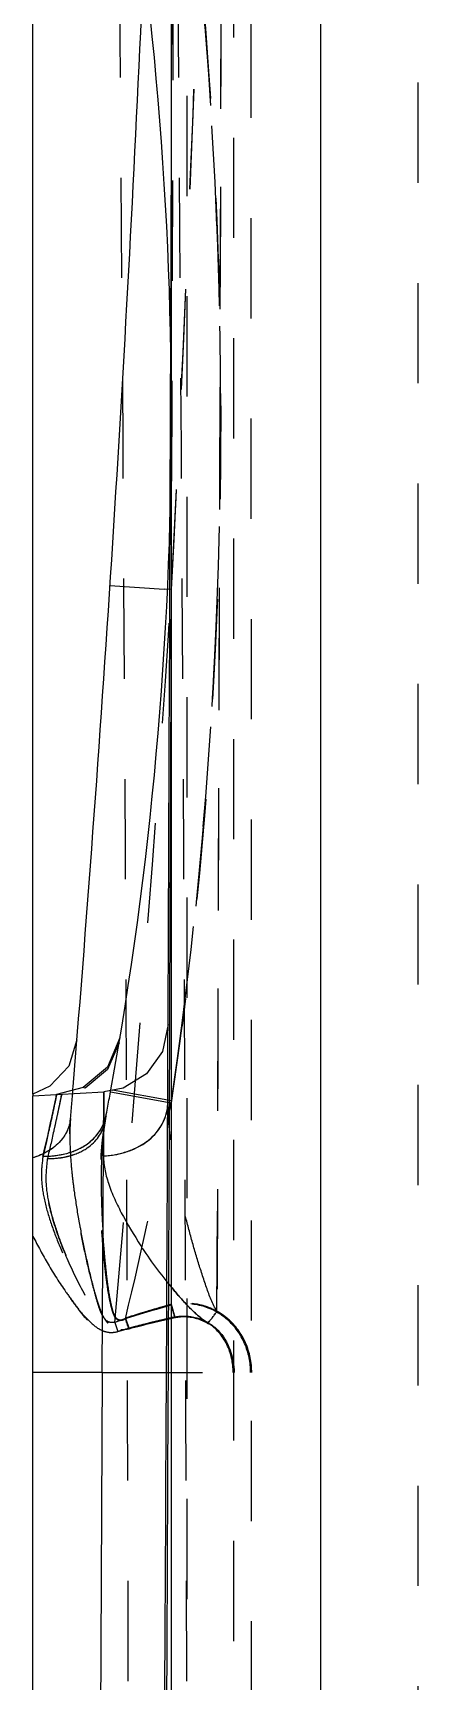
# Model space of a CAD drawing. Header units: millimetres. Extents: x 1147 to 12155, y -6137 to -4403.
# Drawn here: x 4469.75 to 4476.03, y -5363.85 to -5336.98 of the extents above; entities that cross this region are included whole.
import ezdxf

# ---------------------------------------------------------------- set-up
doc = ezdxf.new("R2010")
doc.units = ezdxf.units.MM
doc.header["$LTSCALE"] = 16.335
doc.linetypes.add('HIDDEN', pattern=[0.2, 0.1, -0.1])
doc.layers.get('0').update_dxf_attribs({"linetype": 'CONTINUOUS'})
doc.layers.add('DEFAULT_2', color=8, linetype='HIDDEN')

msp = doc.modelspace()

# ---------------------------------------------------------------- linework, layer by layer
at = {"color": 7, "linetype": 'Continuous'}
for p, q in [((4474.44, -5400.96), (4474.44, -5116.583)), ((4471.999, -5119.544), (4471.999, -5397.999)), ((4469.746, -5354.281), (4469.746, -5275.881)), ((4471.003, -5345.992), (4471.885, -5346.049)), ((4470.464, -5353.394), (4470.329, -5353.822)), ((4471.165, -5353.363), (4470.963, -5353.838)), ((4471.152, -5353.445), (4471.095, -5353.577)), ((4470.329, -5353.822), (4470.021, -5354.149)), ((4470.963, -5353.838), (4470.566, -5354.171)), ((4470.021, -5354.149), (4469.746, -5354.278)), ((4470.566, -5354.171), (4470.132, -5354.285)), ((4471.219, -5354.181), (4470.903, -5354.244)), ((4471.017, -5354.211), (4471.045, -5354.216)), ((4469.746, -5354.305), (4470.903, -5354.244)), ((4469.746, -5388.619), (4469.746, -5354.307)), ((4470.876, -5358.819), (4470.903, -5354.245)), ((4470.876, -5358.819), (4469.746, -5358.819)), ((4470.876, -5358.819), (4470.815, -5370.262)), ((4470.876, -5358.819), (4471.925, -5358.824))]:
    msp.add_line(p, q, dxfattribs=at)
msp.add_lwpolyline([(4471.951, -5353.145), (4471.858, -5353.583), (4471.601, -5353.947), (4471.219, -5354.181)], dxfattribs=at)
for centre, radius, start, end in [((4410.608, -5343.234), 61.398, 349.7007, 10.2993), ((3995.337, -5315.08), 476.67, 355.29706, 357.43435), ((-7884.047, -5298.644), 12356.118, 359.6678869, 359.8061967)]:
    msp.add_arc(centre, radius, start, end, dxfattribs=at)
msp.add_open_spline([(4471.921, -5366.144), (4471.929, -5364.6), (4471.958, -5358.405), (4471.983, -5352.209), (4472, -5347.557)], degree=3, knots=[0, 0, 0, 0, 0.249129, 1, 1, 1, 1], dxfattribs=at)
at = {"layer": 'DEFAULT_2', "color": 8, "linetype": 'HIDDEN'}
for p, q in [((4476.029, -5388.431), (4476.029, -5129.112)), ((4473.027, -5273.351), (4473.013, -5384.107)), ((4473.315, -5384.107), (4473.297, -5273.351)), ((4472.256, -5328.208), (4472.256, -5391.44)), ((4472.824, -5332.958), (4472.749, -5357.821)), ((4472.007, -5346.057), (4471.885, -5346.049)), ((4471.095, -5353.577), (4470.965, -5353.88)), ((4470.965, -5353.88), (4470.6, -5354.181)), ((4470.6, -5354.181), (4470.566, -5354.171)), ((4472.007, -5354.391), (4471.045, -5354.216)), ((4469.746, -5354.281), (4469.746, -5354.307)), ((4470.125, -5354.323), (4470.132, -5354.285)), ((4470.125, -5354.323), (4470.132, -5354.285)), ((4470.204, -5354.325), (4470.211, -5354.29)), ((4470.204, -5354.325), (4470.211, -5354.29)), ((4470.903, -5354.244), (4470.897, -5355.287)), ((4470.897, -5355.287), (4470.903, -5354.244)), ((4470.903, -5354.245), (4470.897, -5355.287)), ((4472, -5354.429), (4471.01, -5354.249)), ((4472.065, -5357.92), (4472.007, -5357.706)), ((4471.257, -5357.931), (4471.315, -5358.103)), ((4471.08, -5358), (4471.132, -5358.147)), ((4470.876, -5358.819), (4473.315, -5358.819))]:
    msp.add_line(p, q, dxfattribs=at)
for centre, radius, start, end in [((-7884.047, -5298.644), 12356.118, 359.8061967, 0.1848899), ((-10973.692, -5298.639), 15446.554, 359.7804772, 0.1478921), ((-10973.552, -5298.639), 15446.414, 359.7804743, 0.1478926), ((3874.781, -5315.08), 598.029, 357.030804, 2.969196), ((3882.597, -5315.291), 590.212, 357.01202, 359.340493), ((-195.017, -5373.461), 4666.329, 0.118059, 0.556815), ((-39.939, -5372.879), 4512.202, 0.114712, 0.568554), ((3885.834, -5315.488), 586.969, 357.014699, 358.293034), ((3893.081, -5315.718), 579.72, 357.000103, 358.294369), ((4394.88, -5343.234), 77.931, 352.67621, 7.41657), ((3995.337, -5315.08), 477.675, 354.8448, 356.28175), ((4398.231, -5343.588), 74.563, 351.6696, 352.61774), ((4402.638, -5344.089), 70.13, 351.55294, 352.56098), ((4408.219, -5344.735), 64.514, 351.39203, 352.48769), ((3995.337, -5315.08), 476.67, 355.23506, 355.29706), ((4410.608, -5343.234), 61.398, 349.1973, 349.7007), ((4410.608, -5343.234), 62.404, 346.36895, 349.7007), ((4470.35, -5354.522), 0.599, 342.8885, 349.2452), ((4476.279, -5355.523), 5.416, 173.6231, 176.6566), ((4477.65, -5354.809), 7.307, 184.0133, 186.2395), ((4479.708, -5354.588), 9.377, 186.2174, 187.8081), ((4482.479, -5354.203), 12.174, 187.8314, 189.9847), ((4484.639, -5353.835), 14.365, 189.9354, 190.5129), ((4477.777, -5352.711), 7.452, 218.3204, 219.1585), ((4476.929, -5375.474), 18.438, 105.5081, 107.9164), ((4477.372, -5377.059), 20.083, 105.4955, 105.7264), ((4477.273, -5376.888), 19.882, 105.36, 105.5932), ((4476.497, -5374.47), 17.345, 105.0039, 105.271), ((4506.392, -5348.289), 35.66, 195.3148, 195.6712), ((4476.542, -5374.359), 17.249, 105.5147, 107.8528), ((4476.63, -5374.511), 17.429, 105.6487, 107.9562), ((4475.294, -5372.752), 15.187, 102.8065, 104.7386), ((4475.675, -5374.226), 16.709, 102.9611, 104.2831), ((4475.684, -5374.397), 16.87, 102.8661, 104.1505), ((4476.76, -5379.078), 21.68, 102.5212, 102.878), ((4476.268, -5376.772), 19.323, 102.5798, 102.9801), ((4476.191, -5376.586), 19.116, 102.666, 102.8861), ((4476.375, -5377.405), 19.956, 102.4739, 102.6661), ((4466.755, -5353.384), 7.457, 321.6438, 323.4932), ((4466.746, -5353.374), 7.471, 321.6212, 323.4669), ((4474.225, -5368.653), 10.952, 104.787, 106.4036), ((4475.109, -5371.988), 14.401, 104.2959, 105.307), ((4475.121, -5372.152), 14.556, 104.1625, 105.1595)]:
    msp.add_arc(centre, radius, start, end, dxfattribs=at)
for points, knots in [([(4472, -5354.458), (4472.278, -5352.608), (4472.677, -5348.881), (4472.936, -5341.401), (4472.559, -5335.775), (4472.007, -5332.076)], [0, 0, 0, 0, 0.250064, 0.500172, 1, 1, 1, 1]), ([(4472.007, -5354.391), (4472.554, -5350.703), (4473.064, -5343.234), (4472.555, -5335.764), (4472.007, -5332.076)], [0, 0, 0, 0, 0.5, 1, 1, 1, 1]), ([(4472, -5347.557), (4472.005, -5346.343), (4472.021, -5341.476), (4472.035, -5336.609), (4472.045, -5332.956)], [0, 0, 0, 0, 0.249389, 1, 1, 1, 1]), ([(4472.161, -5333.172), (4472.601, -5336.483), (4472.909, -5341.503), (4472.709, -5348.182), (4472.398, -5351.513), (4472.18, -5353.169)], [0, 0, 0, 0, 0.499861, 0.749936, 1, 1, 1, 1]), ([(4472.161, -5333.174), (4472.599, -5336.484), (4473.014, -5343.171), (4472.61, -5349.858), (4472.177, -5353.169)], [0, 0, 0, 0, 0.499999, 1, 1, 1, 1]), ([(4470.132, -5354.285), (4470.138, -5354.263), (4470.095, -5354.456), (4470.062, -5354.634), (4469.968, -5355.043), (4469.91, -5355.29)], [0, 0, 0, 0, 0.066545, 0.260781, 1, 1, 1, 1]), ([(4470.132, -5354.285), (4470.124, -5354.306), (4470.12, -5354.358), (4470.098, -5354.445), (4470.064, -5354.616), (4470, -5354.901), (4469.943, -5355.148), (4469.91, -5355.29)], [0, 0, 0, 0, 0.066617, 0.14828, 0.260839, 0.574634, 1, 1, 1, 1]), ([(4469.91, -5355.29), (4469.938, -5355.172), (4470.012, -5354.85), (4470.083, -5354.528), (4470.125, -5354.323)], [0, 0, 0, 0, 0.367778, 1, 1, 1, 1]), ([(4469.91, -5355.29), (4469.938, -5355.172), (4470.012, -5354.85), (4470.083, -5354.528), (4470.125, -5354.323)], [0, 0, 0, 0, 0.367605, 1, 1, 1, 1]), ([(4470.213, -5354.281), (4470.214, -5354.28), (4470.209, -5354.291), (4470.21, -5354.3), (4470.204, -5354.324), (4470.196, -5354.369), (4470.179, -5354.448), (4470.154, -5354.565), (4470.122, -5354.714), (4470.065, -5354.972), (4470.018, -5355.18), (4469.983, -5355.327)], [0, 0, 0, 0, 0.004232, 0.016842, 0.037699, 0.066674, 0.14845, 0.261126, 0.403659, 0.575007, 1, 1, 1, 1]), ([(4470.213, -5354.281), (4470.209, -5354.285), (4470.212, -5354.312), (4470.194, -5354.36), (4470.18, -5354.448), (4470.154, -5354.565), (4470.122, -5354.714), (4470.065, -5354.972), (4470.018, -5355.18), (4469.983, -5355.327)], [0, 0, 0, 0, 0.016859, 0.066729, 0.14855, 0.261265, 0.40382, 0.575162, 1, 1, 1, 1]), ([(4470.897, -5355.287), (4471.03, -5355.282), (4471.295, -5355.228), (4471.735, -5355.015), (4471.944, -5354.659), (4471.945, -5354.439)], [0, 0, 0, 0, 0.273793, 0.547057, 1, 1, 1, 1]), ([(4472.749, -5357.821), (4472.674, -5357.7), (4472.572, -5357.422), (4472.435, -5357.001), (4472.31, -5356.567), (4472.164, -5355.994), (4472.016, -5355.305), (4471.948, -5354.752), (4471.945, -5354.486)], [0, 0, 0, 0, 0.123879, 0.254812, 0.386232, 0.51677, 0.769191, 1, 1, 1, 1]), ([(4471.945, -5354.486), (4471.946, -5354.529), (4471.951, -5354.709), (4471.969, -5354.888), (4471.986, -5355.024)], [0, 0, 0, 0, 0.24035, 1, 1, 1, 1]), ([(4470.359, -5354.675), (4470.348, -5354.808), (4470.206, -5355.111), (4469.915, -5355.267), (4469.746, -5355.316)], [0, 0, 0, 0, 0.430437, 1, 1, 1, 1]), ([(4469.91, -5355.29), (4470.038, -5355.295), (4470.289, -5355.263), (4470.697, -5355.099), (4470.904, -5354.818), (4470.939, -5354.634)], [0, 0, 0, 0, 0.293997, 0.569084, 1, 1, 1, 1]), ([(4469.983, -5355.327), (4470.101, -5355.332), (4470.329, -5355.304), (4470.699, -5355.158), (4470.887, -5354.906), (4470.919, -5354.741)], [0, 0, 0, 0, 0.297433, 0.573528, 1, 1, 1, 1]), ([(4470.359, -5354.675), (4470.357, -5354.698), (4470.343, -5354.794), (4470.305, -5354.887), (4470.266, -5354.95)], [0, 0, 0, 0, 0.237294, 1, 1, 1, 1]), ([(4471.08, -5358), (4471.042, -5358.008), (4470.957, -5357.999), (4470.884, -5357.902), (4470.838, -5357.798), (4470.792, -5357.652), (4470.742, -5357.469), (4470.665, -5357.175), (4470.582, -5356.808), (4470.469, -5356.227), (4470.364, -5355.519), (4470.336, -5354.95), (4470.359, -5354.675)], [0, 0, 0, 0, 0.032589, 0.065264, 0.097817, 0.13037, 0.195416, 0.260215, 0.389013, 0.516469, 0.76513, 1, 1, 1, 1]), ([(4470.836, -5354.88), (4470.849, -5354.86), (4470.895, -5354.784), (4470.927, -5354.698), (4470.939, -5354.634)], [0, 0, 0, 0, 0.261764, 1, 1, 1, 1]), ([(4471.255, -5357.94), (4471.233, -5357.957), (4471.183, -5357.982), (4471.1, -5357.951), (4471.059, -5357.868), (4471.02, -5357.737), (4470.982, -5357.557), (4470.949, -5357.335), (4470.922, -5357.109), (4470.891, -5356.806), (4470.863, -5356.43), (4470.842, -5355.984), (4470.839, -5355.422), (4470.868, -5355.006), (4470.919, -5354.741)], [0, 0, 0, 0, 0.02402, 0.045026, 0.070684, 0.101916, 0.166938, 0.23302, 0.30024, 0.367898, 0.502107, 0.633891, 0.761878, 1, 1, 1, 1]), ([(4471.257, -5357.931), (4471.236, -5357.948), (4471.187, -5357.975), (4471.102, -5357.945), (4471.063, -5357.859), (4471.036, -5357.761), (4471.011, -5357.652), (4470.984, -5357.502), (4470.958, -5357.31), (4470.932, -5357.077), (4470.903, -5356.765), (4470.877, -5356.376), (4470.858, -5355.916), (4470.857, -5355.335), (4470.887, -5354.907), (4470.939, -5354.634)], [0, 0, 0, 0, 0.023549, 0.043749, 0.068936, 0.100002, 0.132348, 0.164942, 0.231061, 0.298391, 0.366204, 0.500797, 0.633023, 0.761448, 1, 1, 1, 1]), ([(4471.257, -5357.931), (4471.236, -5357.948), (4471.187, -5357.975), (4471.102, -5357.945), (4471.063, -5357.859), (4471.036, -5357.761), (4471.011, -5357.652), (4470.984, -5357.502), (4470.958, -5357.31), (4470.932, -5357.077), (4470.903, -5356.765), (4470.877, -5356.376), (4470.858, -5355.916), (4470.857, -5355.335), (4470.887, -5354.907), (4470.939, -5354.634)], [0, 0, 0, 0, 0.02355, 0.043752, 0.068939, 0.100005, 0.132351, 0.164945, 0.231064, 0.298394, 0.366206, 0.500799, 0.633024, 0.761448, 1, 1, 1, 1]), ([(4471.257, -5357.931), (4471.236, -5357.948), (4471.187, -5357.975), (4471.102, -5357.945), (4471.063, -5357.859), (4471.036, -5357.761), (4471.011, -5357.652), (4470.984, -5357.502), (4470.958, -5357.31), (4470.932, -5357.077), (4470.903, -5356.765), (4470.877, -5356.376), (4470.858, -5355.916), (4470.857, -5355.335), (4470.887, -5354.907), (4470.939, -5354.634)], [0, 0, 0, 0, 0.02355, 0.043752, 0.068939, 0.100005, 0.132351, 0.164945, 0.231064, 0.298394, 0.366206, 0.500799, 0.633024, 0.761448, 1, 1, 1, 1]), ([(4471.257, -5357.931), (4471.236, -5357.948), (4471.187, -5357.975), (4471.102, -5357.945), (4471.063, -5357.859), (4471.036, -5357.761), (4471.011, -5357.652), (4470.984, -5357.502), (4470.958, -5357.31), (4470.932, -5357.077), (4470.903, -5356.765), (4470.877, -5356.376), (4470.858, -5355.916), (4470.857, -5355.335), (4470.887, -5354.907), (4470.939, -5354.634)], [0, 0, 0, 0, 0.02355, 0.043752, 0.068939, 0.100005, 0.132351, 0.164945, 0.231064, 0.298394, 0.366206, 0.500799, 0.633024, 0.761448, 1, 1, 1, 1]), ([(4471.257, -5357.931), (4471.236, -5357.948), (4471.187, -5357.975), (4471.102, -5357.945), (4471.063, -5357.859), (4471.036, -5357.761), (4471.011, -5357.652), (4470.984, -5357.502), (4470.958, -5357.31), (4470.932, -5357.077), (4470.903, -5356.765), (4470.877, -5356.376), (4470.858, -5355.916), (4470.857, -5355.335), (4470.887, -5354.907), (4470.939, -5354.634)], [0, 0, 0, 0, 0.02355, 0.043752, 0.068939, 0.100005, 0.132351, 0.164945, 0.231064, 0.298394, 0.366206, 0.500799, 0.633024, 0.761448, 1, 1, 1, 1]), ([(4471.257, -5357.931), (4471.236, -5357.948), (4471.187, -5357.975), (4471.102, -5357.945), (4471.063, -5357.859), (4471.036, -5357.761), (4471.011, -5357.652), (4470.984, -5357.502), (4470.958, -5357.31), (4470.932, -5357.077), (4470.903, -5356.765), (4470.877, -5356.376), (4470.858, -5355.916), (4470.857, -5355.335), (4470.887, -5354.907), (4470.939, -5354.634)], [0, 0, 0, 0, 0.02355, 0.043752, 0.068939, 0.100005, 0.132351, 0.164945, 0.231064, 0.298394, 0.366206, 0.500799, 0.633024, 0.761448, 1, 1, 1, 1]), ([(4471.257, -5357.931), (4471.236, -5357.948), (4471.187, -5357.975), (4471.102, -5357.945), (4471.063, -5357.859), (4471.036, -5357.761), (4471.011, -5357.652), (4470.984, -5357.502), (4470.958, -5357.31), (4470.932, -5357.077), (4470.903, -5356.765), (4470.877, -5356.376), (4470.858, -5355.916), (4470.857, -5355.335), (4470.887, -5354.907), (4470.939, -5354.634)], [0, 0, 0, 0, 0.02355, 0.043752, 0.068939, 0.100005, 0.132351, 0.164945, 0.231064, 0.298394, 0.366206, 0.500799, 0.633024, 0.761448, 1, 1, 1, 1]), ([(4471.257, -5357.931), (4471.236, -5357.948), (4471.187, -5357.975), (4471.102, -5357.945), (4471.063, -5357.859), (4471.036, -5357.761), (4471.011, -5357.652), (4470.984, -5357.502), (4470.958, -5357.31), (4470.932, -5357.077), (4470.903, -5356.765), (4470.877, -5356.376), (4470.858, -5355.916), (4470.857, -5355.335), (4470.887, -5354.907), (4470.939, -5354.634)], [0, 0, 0, 0, 0.02355, 0.043752, 0.068939, 0.100005, 0.132351, 0.164945, 0.231064, 0.298394, 0.366206, 0.500799, 0.633024, 0.761448, 1, 1, 1, 1]), ([(4471.725, -5354.946), (4471.755, -5354.914), (4471.858, -5354.788), (4471.925, -5354.63), (4471.94, -5354.512)], [0, 0, 0, 0, 0.268794, 1, 1, 1, 1]), ([(4470.266, -5354.95), (4470.253, -5354.971), (4470.194, -5355.056), (4470.116, -5355.127), (4470.051, -5355.172)], [0, 0, 0, 0, 0.238004, 1, 1, 1, 1]), ([(4470.266, -5354.95), (4470.253, -5354.971), (4470.194, -5355.056), (4470.116, -5355.127), (4470.051, -5355.172)], [0, 0, 0, 0, 0.238006, 1, 1, 1, 1]), ([(4470.382, -5355.219), (4470.43, -5355.202), (4470.606, -5355.128), (4470.759, -5354.996), (4470.836, -5354.88)], [0, 0, 0, 0, 0.267624, 1, 1, 1, 1]), ([(4470.382, -5355.219), (4470.43, -5355.202), (4470.606, -5355.128), (4470.759, -5354.996), (4470.836, -5354.88)], [0, 0, 0, 0, 0.267628, 1, 1, 1, 1]), ([(4470.896, -5354.921), (4470.867, -5355.181), (4470.853, -5355.582), (4470.865, -5356.123), (4470.887, -5356.544), (4470.915, -5356.899), (4470.943, -5357.183), (4470.968, -5357.394), (4471, -5357.6), (4471.035, -5357.767), (4471.072, -5357.885), (4471.117, -5357.955), (4471.194, -5357.972), (4471.237, -5357.947), (4471.257, -5357.931)], [0, 0, 0, 0, 0.24502, 0.374388, 0.506528, 0.640494, 0.707589, 0.773834, 0.838899, 0.9031, 0.932703, 0.956165, 0.976249, 1, 1, 1, 1]), ([(4470.897, -5355.287), (4471.126, -5355.278), (4471.437, -5355.19), (4471.675, -5354.999), (4471.725, -5354.946)], [0, 0, 0, 0, 0.757801, 1, 1, 1, 1]), ([(4469.91, -5355.29), (4469.895, -5355.398), (4469.871, -5355.629), (4469.921, -5355.991), (4470.032, -5356.372), (4470.182, -5356.77), (4470.367, -5357.177), (4470.546, -5357.517), (4470.715, -5357.782), (4470.861, -5357.971), (4471.062, -5358.128), (4471.235, -5358.119), (4471.315, -5358.103)], [0, 0, 0, 0, 0.096691, 0.203641, 0.32095, 0.446664, 0.578983, 0.716171, 0.786185, 0.856786, 0.928142, 1, 1, 1, 1]), ([(4469.91, -5355.29), (4469.895, -5355.398), (4469.871, -5355.629), (4469.921, -5355.991), (4470.032, -5356.372), (4470.182, -5356.77), (4470.367, -5357.177), (4470.546, -5357.517), (4470.715, -5357.782), (4470.861, -5357.971), (4471.062, -5358.128), (4471.235, -5358.119), (4471.315, -5358.103)], [0, 0, 0, 0, 0.09669, 0.203641, 0.320949, 0.446663, 0.578982, 0.71617, 0.786183, 0.856784, 0.92814, 1, 1, 1, 1]), ([(4472.603, -5358.012), (4472.471, -5357.93), (4472.247, -5357.714), (4471.859, -5357.257), (4471.442, -5356.674), (4471.054, -5355.995), (4470.896, -5355.511), (4470.897, -5355.287)], [0, 0, 0, 0, 0.141525, 0.281108, 0.549854, 0.795062, 1, 1, 1, 1]), ([(4470.897, -5355.287), (4470.896, -5355.448), (4470.98, -5355.795), (4471.316, -5356.492), (4471.667, -5356.999), (4471.93, -5357.332)], [0, 0, 0, 0, 0.208418, 0.451, 1, 1, 1, 1]), ([(4470.6, -5357.56), (4470.49, -5357.366), (4470.303, -5356.976), (4470.114, -5356.481), (4470.011, -5356.097), (4469.943, -5355.749), (4469.959, -5355.49), (4469.983, -5355.327)], [0, 0, 0, 0, 0.283737, 0.54983, 0.673857, 0.790555, 1, 1, 1, 1]), ([(4470.6, -5357.56), (4470.49, -5357.366), (4470.303, -5356.976), (4470.114, -5356.481), (4470.011, -5356.097), (4469.943, -5355.749), (4469.959, -5355.49), (4469.983, -5355.327)], [0, 0, 0, 0, 0.283737, 0.54983, 0.673857, 0.790555, 1, 1, 1, 1]), ([(4469.983, -5355.327), (4469.969, -5355.434), (4469.945, -5355.661), (4469.987, -5356.018), (4470.089, -5356.391), (4470.227, -5356.782), (4470.401, -5357.182), (4470.569, -5357.515), (4470.729, -5357.777), (4470.868, -5357.962), (4471.059, -5358.121), (4471.229, -5358.112), (4471.307, -5358.098)], [0, 0, 0, 0, 0.097782, 0.205303, 0.322737, 0.448237, 0.580187, 0.716912, 0.786642, 0.857125, 0.928064, 1, 1, 1, 1]), ([(4469.983, -5355.327), (4469.969, -5355.434), (4469.945, -5355.661), (4469.987, -5356.018), (4470.089, -5356.391), (4470.227, -5356.782), (4470.401, -5357.182), (4470.569, -5357.515), (4470.729, -5357.777), (4470.868, -5357.962), (4471.059, -5358.121), (4471.229, -5358.112), (4471.307, -5358.098)], [0, 0, 0, 0, 0.097782, 0.205303, 0.322737, 0.448237, 0.580188, 0.716912, 0.786642, 0.857125, 0.928065, 1, 1, 1, 1]), ([(4469.746, -5356.598), (4469.826, -5356.75), (4469.991, -5357.061), (4470.229, -5357.436), (4470.448, -5357.727), (4470.607, -5357.957), (4470.846, -5358.121), (4471.038, -5358.153), (4471.133, -5358.147)], [0, 0, 0, 0, 0.237589, 0.485513, 0.612226, 0.740601, 0.869761, 1, 1, 1, 1]), ([(4470.515, -5356.456), (4470.541, -5356.598), (4470.598, -5356.881), (4470.679, -5357.235), (4470.744, -5357.481), (4470.785, -5357.622), (4470.819, -5357.727), (4470.857, -5357.83), (4470.895, -5357.914), (4470.936, -5357.975), (4470.972, -5358.018), (4471.032, -5358.032), (4471.065, -5358.012), (4471.08, -5358)], [0, 0, 0, 0, 0.247029, 0.496454, 0.621855, 0.684694, 0.747613, 0.810586, 0.873569, 0.905168, 0.936788, 0.968323, 1, 1, 1, 1]), ([(4470.515, -5356.456), (4470.541, -5356.598), (4470.598, -5356.881), (4470.679, -5357.235), (4470.744, -5357.481), (4470.785, -5357.622), (4470.819, -5357.727), (4470.857, -5357.83), (4470.895, -5357.914), (4470.936, -5357.975), (4470.972, -5358.018), (4471.032, -5358.032), (4471.065, -5358.012), (4471.08, -5358)], [0, 0, 0, 0, 0.247029, 0.496454, 0.621855, 0.684694, 0.747613, 0.810586, 0.873569, 0.905168, 0.936788, 0.968323, 1, 1, 1, 1]), ([(4471.998, -5357.417), (4472.087, -5357.526), (4472.272, -5357.74), (4472.482, -5357.936), (4472.603, -5358.012)], [0, 0, 0, 0, 0.496906, 1, 1, 1, 1]), ([(4470.359, -5357.615), (4470.408, -5357.682), (4470.508, -5357.814), (4470.674, -5357.998), (4470.841, -5358.13), (4471.007, -5358.172), (4471.092, -5358.159), (4471.133, -5358.147)], [0, 0, 0, 0, 0.247283, 0.496633, 0.746956, 0.873445, 1, 1, 1, 1]), ([(4473.315, -5358.819), (4473.309, -5358.654), (4473.25, -5358.323), (4472.95, -5357.914), (4472.5, -5357.68), (4472.161, -5357.677), (4472, -5357.706)], [0, 0, 0, 0, 0.251529, 0.500086, 0.748758, 1, 1, 1, 1]), ([(4473.315, -5358.819), (4473.315, -5358.655), (4473.249, -5358.325), (4472.953, -5357.917), (4472.506, -5357.683), (4472.167, -5357.675), (4472.007, -5357.706)], [0, 0, 0, 0, 0.25138, 0.500028, 0.748701, 1, 1, 1, 1]), ([(4473.297, -5358.819), (4473.297, -5358.657), (4473.232, -5358.33), (4472.942, -5357.925), (4472.5, -5357.692), (4472.165, -5357.684), (4472.007, -5357.716)], [0, 0, 0, 0, 0.251465, 0.500204, 0.748787, 1, 1, 1, 1]), ([(4473.297, -5358.819), (4473.297, -5358.657), (4473.232, -5358.331), (4472.942, -5357.925), (4472.5, -5357.692), (4472.165, -5357.685), (4472.007, -5357.717)], [0, 0, 0, 0, 0.251322, 0.500118, 0.748851, 1, 1, 1, 1]), ([(4473.297, -5358.819), (4473.297, -5358.657), (4473.232, -5358.33), (4472.942, -5357.925), (4472.5, -5357.692), (4472.165, -5357.685), (4472.007, -5357.716)], [0, 0, 0, 0, 0.251434, 0.500155, 0.748834, 1, 1, 1, 1]), ([(4472.059, -5357.913), (4472.183, -5357.885), (4472.449, -5357.904), (4472.893, -5358.168), (4473.027, -5358.572), (4473.027, -5358.819)], [0, 0, 0, 0, 0.253931, 0.506441, 1, 1, 1, 1]), ([(4472.059, -5357.913), (4472.107, -5357.902), (4472.298, -5357.881), (4472.495, -5357.94), (4472.617, -5358.014)], [0, 0, 0, 0, 0.252775, 1, 1, 1, 1]), ([(4472.059, -5357.913), (4472.107, -5357.902), (4472.298, -5357.881), (4472.495, -5357.94), (4472.617, -5358.014)], [0, 0, 0, 0, 0.252777, 1, 1, 1, 1]), ([(4472.065, -5357.92), (4472.111, -5357.91), (4472.299, -5357.889), (4472.491, -5357.948), (4472.611, -5358.021)], [0, 0, 0, 0, 0.252822, 1, 1, 1, 1]), ([(4472.065, -5357.92), (4472.111, -5357.91), (4472.298, -5357.89), (4472.49, -5357.948), (4472.61, -5358.021)], [0, 0, 0, 0, 0.25276, 1, 1, 1, 1]), ([(4472.065, -5357.92), (4472.111, -5357.91), (4472.298, -5357.89), (4472.49, -5357.948), (4472.61, -5358.021)], [0, 0, 0, 0, 0.252768, 1, 1, 1, 1]), ([(4473.013, -5358.819), (4473.013, -5358.662), (4472.947, -5358.346), (4472.734, -5358.093), (4472.603, -5358.012)], [0, 0, 0, 0, 0.504367, 1, 1, 1, 1])]:
    msp.add_open_spline(points, degree=3, knots=knots, dxfattribs=at)
for points in [[(4471.94, -5354.512), (4471.943, -5354.488), (4471.945, -5354.464), (4471.945, -5354.439)], [(4470.359, -5354.675), (4470.35, -5354.787), (4470.347, -5354.899), (4470.348, -5355.011)], [(4470.836, -5354.88), (4470.873, -5354.824), (4470.903, -5354.762), (4470.923, -5354.698)], [(4470.863, -5354.899), (4470.888, -5354.849), (4470.908, -5354.796), (4470.919, -5354.741)], [(4470.866, -5354.893), (4470.89, -5354.845), (4470.909, -5354.794), (4470.919, -5354.741)], [(4470.919, -5354.741), (4470.899, -5354.844), (4470.884, -5354.947), (4470.873, -5355.051)], [(4470.939, -5354.634), (4470.921, -5354.729), (4470.907, -5354.825), (4470.896, -5354.921)], [(4470.348, -5355.011), (4470.349, -5355.115), (4470.354, -5355.218), (4470.361, -5355.32)], [(4470.051, -5355.172), (4469.959, -5355.236), (4469.854, -5355.285), (4469.746, -5355.316)], [(4470.051, -5355.172), (4469.959, -5355.236), (4469.854, -5355.285), (4469.746, -5355.316)], [(4469.91, -5355.29), (4470.069, -5355.296), (4470.232, -5355.271), (4470.382, -5355.219)], [(4469.91, -5355.29), (4470.069, -5355.296), (4470.232, -5355.271), (4470.382, -5355.219)], [(4469.983, -5355.327), (4470.13, -5355.333), (4470.28, -5355.311), (4470.418, -5355.263)], [(4469.983, -5355.327), (4470.128, -5355.333), (4470.275, -5355.312), (4470.412, -5355.265)], [(4470.873, -5355.051), (4470.863, -5355.149), (4470.856, -5355.247), (4470.851, -5355.345)], [(4472.007, -5357.716), (4471.695, -5357.8), (4471.384, -5357.892), (4471.08, -5358)], [(4472.007, -5357.716), (4471.754, -5357.786), (4471.503, -5357.86), (4471.254, -5357.94)], [(4472.007, -5357.706), (4471.755, -5357.776), (4471.505, -5357.85), (4471.257, -5357.931)], [(4472.007, -5357.706), (4471.755, -5357.776), (4471.505, -5357.85), (4471.257, -5357.931)], [(4471.08, -5358), (4471.359, -5357.901), (4471.643, -5357.816), (4471.929, -5357.738)], [(4471.133, -5358.147), (4471.438, -5358.057), (4471.748, -5357.982), (4472.059, -5357.913)], [(4471.307, -5358.098), (4471.29, -5358.045), (4471.272, -5357.993), (4471.255, -5357.94)], [(4471.307, -5358.098), (4471.29, -5358.045), (4471.272, -5357.993), (4471.255, -5357.94)], [(4471.315, -5358.103), (4471.295, -5358.045), (4471.276, -5357.988), (4471.257, -5357.931)], [(4471.315, -5358.103), (4471.295, -5358.045), (4471.276, -5357.988), (4471.257, -5357.931)], [(4471.307, -5358.098), (4471.556, -5358.03), (4471.807, -5357.969), (4472.059, -5357.913)], [(4471.307, -5358.098), (4471.556, -5358.03), (4471.807, -5357.969), (4472.059, -5357.913)], [(4471.315, -5358.103), (4471.563, -5358.036), (4471.813, -5357.976), (4472.065, -5357.92)], [(4471.315, -5358.103), (4471.561, -5358.037), (4471.809, -5357.977), (4472.058, -5357.921)]]:
    msp.add_open_spline(points, degree=3, dxfattribs=at)

doc.saveas('drawing.dxf')
